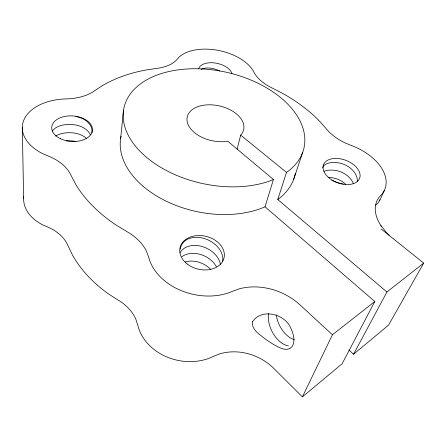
<?xml version="1.0" encoding="UTF-8"?>
<svg xmlns="http://www.w3.org/2000/svg" width="446" height="446" viewBox="0 0 446 446"><rect width="100%" height="100%" fill="white"/><g stroke="black" fill="none" stroke-linecap="round" stroke-linejoin="round"><path stroke-width="0.67" d="M120.61 138.684L123.536 110.257M237.105 149.31L240.662 135.132A28.934 17.784 12.6 0 0 220.419 106.165A28.934 17.784 12.6 0 0 187.22 121.853A28.934 17.784 12.6 0 0 227.755 141.231L273.443 179.526L265.03 206.788L264.065 207.234A89.1 57.506 12.4 0 1 165.293 200.739A89.1 57.506 12.4 0 1 121.039 136.286M379.936 199.574L378.431 202.545L375.705 205.188M348.945 350.01L353.561 354.247L386.933 291.979L277.763 199.507L286.505 172.401L288.607 170.896A92.222 56.904 12.6 0 0 229.584 73.016A92.222 56.904 12.6 0 0 126.285 130.946A92.222 56.904 12.6 0 0 272.45 179.955L273.443 179.526M293.669 179.325L302.656 152.499M379.529 200.917L384.352 190.442M23.777 196.524A44.974 31.153 2.1 0 0 42.632 224.84L48.976 227.622A47.114 34.537 -3.8 0 1 68.266 246.287L72.436 254.984A131.141 94.162 12 0 0 108.083 293.635L118.134 300.13A49.383 40.636 -1.4 0 1 135.863 319.269L137.859 325.429A49.238 40.157 12.7 0 0 212.998 356.583L219.432 353.951A50.225 43.385 26.4 0 1 273.827 368.446L302.382 396.879L332.454 334.762L374.813 301.502L265.03 206.788M374.813 301.502L342.115 363.785L302.382 396.879M381.096 229.06A49.974 33.132 52.1 0 1 383.711 231.056L423.7 263.112L388.527 325.128L353.561 354.247M386.933 291.979L423.7 263.112M277.763 199.507L279.815 197.968A89.1 57.506 12.4 0 0 295.302 173.511M240.662 135.132L286.505 172.401M332.454 334.762L299.941 304.83A55.99 44.712 23 0 0 239.524 288.768L232.489 291.327A54.507 40.692 13.1 0 1 148.83 257.749L146.533 251.421A54.847 41.634 2.3 0 0 126.714 231.53L115.553 224.7A143.473 93.181 12.4 0 1 75.982 184.811L71.354 175.975A51.998 34.821 -0.6 0 0 50.097 156.797L43.123 153.859A49.227 30.835 4.1 0 1 23.839 120.097A49.227 30.835 4.1 0 1 65.997 98.912L68.506 98.834A43.006 24.619 4.7 0 0 95.015 90.482L102.379 85.621A143.473 93.181 12.4 0 1 145.948 70L155.955 68.5A38.964 21.324 8.9 0 0 176.555 59.987L179.242 56.993A41.45 23.437 12.3 0 1 218.953 50.537A41.45 23.437 12.3 0 1 253.908 72.101L254.571 73.389A37.698 20.616 15.6 0 0 272.863 88.375L282.034 93.058A143.473 93.181 12.4 0 1 320.128 121.764L326.188 128.654A40.263 22.958 19.7 0 0 344.992 142.859L351.203 145.441A46.495 28.878 20.5 0 1 380.711 195.543L379.618 196.625A46.752 29.046 25.8 0 0 380.516 224.946L385.851 231.864L389.135 235.17M380.706 225.76L381.453 226.601M22.3 127.149L23.638 198.509M328.535 177.519A19.284 11.97 20.4 0 0 359.509 178.539A19.284 11.97 20.4 0 0 336.646 158.43A19.284 11.97 20.4 0 0 328.535 177.519A18.648 9.901 17.8 0 1 332.766 177.887A18.537 13.675 24.3 0 1 345.739 184.304M198.609 68.784A17.193 9.712 12.3 0 1 215.223 63.014A17.193 9.712 12.3 0 1 231.953 73.573M288.456 345.867A21.988 13.029 63.2 0 1 273.47 334.037A21.988 13.029 63.2 0 1 268.626 313.622M294.338 339.646A21.77 13.124 63.1 0 1 276.291 314.948M343.191 183.969A19.022 9.756 17.7 0 1 331.857 180.162M322.692 167.796A19.022 9.756 17.7 0 1 338.553 162.862A18.905 13.692 24 0 1 357.341 181.667M353.399 183.746A18.721 13.687 24.1 0 0 335.632 170.456A18.832 9.829 17.8 0 0 324.064 171.297M180.251 249.236A22.267 16.246 25 0 1 202.735 238.097A22.267 16.246 25 0 1 222.799 259.527A22.155 16.719 0.8 0 1 222.526 261.618M180.151 252.559A22.01 16.24 25.2 0 1 202.183 246.521A22.01 16.24 25.2 0 1 220.424 264.283M181.923 256.706A21.754 16.229 25.3 0 1 216.416 266.725M185.151 262.008A21.508 16.218 25.5 0 1 210.785 269.429M52.567 131.068A20.025 10.453 5.1 0 1 75.363 124.93A19.908 14.595 2.5 0 1 90.421 134.831M75.748 116.534A20.115 14.612 2.8 0 1 91.954 132.796M86.295 138.26A19.702 14.579 2.2 0 0 74.984 133.164A19.819 10.52 4.9 0 0 55.616 136.075M75.781 141.443A19.507 14.556 1.9 0 0 74.61 141.231A19.618 10.581 4.8 0 0 66.27 140.908M201.062 69.47A16.915 9.383 22 0 1 219.705 70.998M252.481 321.783C251.31 329.917 260.068 334.567 265.381 339.088C270.75 342.745 276.174 346.525 282.351 348.683A22.389 12.148 54.9 0 0 290.792 328.15C284.91 313.8 261.635 307.907 252.481 321.783M187.158 263.948A22.595 16.848 13.2 0 0 223.909 258.424A22.595 16.848 13.2 0 0 195.058 235.845A22.595 16.848 13.2 0 0 187.158 263.948M60.455 138.695A20.416 12.778 4.1 0 0 92.394 130.65A20.416 12.778 4.1 0 0 63.404 116.74A20.416 12.778 4.1 0 0 60.455 138.695"/></g></svg>
